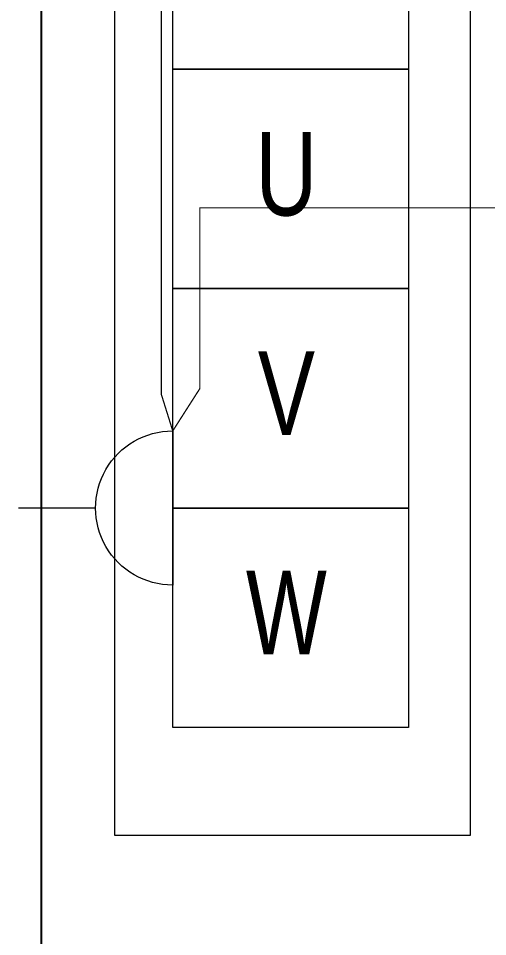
# Model space of a CAD drawing. Header units: metres. Extents: x 75097 to 220762, y -1557923 to -1361206.
# Drawn here: x 202458 to 203580, y -1458985 to -1456786 of the extents above; entities that cross this region are included whole.
import ezdxf

# ---------------------------------------------------------------- set-up
doc = ezdxf.new("R2010")
doc.units = ezdxf.units.M
doc.layers.get('0').update_dxf_attribs({"lineweight": 0})
doc.layers.add('A-100 - Copy$0$axes', color=8, linetype='Continuous')
doc.layers.add('A-100 - Copy$0$Medical Equipment and Furniture', color=8, linetype='Continuous', lineweight=0)
doc.layers.add('E-POWR', color=7, linetype='Continuous', lineweight=9, true_color=0x4e7e3e)
doc.styles.add('A-100 - Copy$0$X3G_ENTITY_2587EA', font='swisscl.ttf', dxfattribs={"height": 200})

# ---------------------------------------------------------------- blocks, each defined once
blk = doc.blocks.new('A-100 - Copy')
at = {"layer": 'A-100 - Copy$0$axes'}
blk.add_line((202513.3, -1477297.4, 0), (202513.3, -1451192.7, 0), dxfattribs=at)
at = {"layer": 'A-100 - Copy$0$Medical Equipment and Furniture', "elevation": 0}
blk.add_lwpolyline([(202688.3, -1455197.7), (203538.3, -1455197.7), (203538.3, -1458742.7), (202688.3, -1458742.7), (202688.3, -1455197.7)], dxfattribs=at)
for points in [[(202827, -1456382.7), (203390.8, -1456382.7), (203390.8, -1456908), (202827, -1456908)], [(202827, -1456908), (203390.8, -1456908), (203390.8, -1457433.3), (202827, -1457433.3)], [(202827, -1457433.3), (203390.8, -1457433.3), (203390.8, -1457958.6), (202827, -1457958.6)], [(202827, -1457958.6), (203390.8, -1457958.6), (203390.8, -1458483.8), (202827, -1458483.8)]]:
    blk.add_lwpolyline(points, close=True, dxfattribs=at)
at = {"layer": 'A-100 - Copy$0$Medical Equipment and Furniture', "char_height": 200, "attachment_point": 2, "style": 'A-100 - Copy$0$X3G_ENTITY_2587EA'}
for s, insert in [('U', (203098.8, -1457058.3, 0)), ('V', (203098.8, -1457583.6, 0)), ('W', (203098.8, -1458108.9, 0))]:
    blk.add_mtext(s, dxfattribs=dict(at, insert=insert))
blk = doc.blocks.new('NORMAL SOCKET')
at = {"layer": 'E-POWR'}
for p, q in [((0, 307.7), (0, 615.4)), ((-307.7, 0), (307.7, 0))]:
    blk.add_line(p, q, dxfattribs=at)
blk.add_ellipse((0, 0), major_axis=(32.8, 305.9), ratio=1, start_param=4.81904, end_param=7.960633, dxfattribs=at)

msp = doc.modelspace()

# ---------------------------------------------------------------- block references
msp.add_blockref('A-100 - Copy', (0, 0))

# ---------------------------------------------------------------- next in the draw order: linework, layer by layer
at = {"layer": 'E-POWR', "const_width": 3}
msp.add_lwpolyline([(209423.7, -1459803.8), (209308.8, -1459693.3), (209308.8, -1456747.8), (209423.7, -1456656.9), (209317.1, -1456584.7), (206319.9, -1456584.7), (206319.9, -1457232.4), (206218.5, -1457324.8), (206118.3, -1457324.8), (206041.4, -1457239.9), (202891.8, -1457239.9), (202891.8, -1457672.6), (202827, -1457774), (202799.9, -1457687.3), (202799.9, -1456508.1), (202827, -1456240.9), (202897.4, -1456187.8), (203743.2, -1456187.8), (203743.2, -1455565.7), (203806.3, -1455382.3)], dxfattribs=at)

# ---------------------------------------------------------------- next in the draw order: block references
at = {"layer": 'E-POWR', "color": 85, "xscale": -0.6, "yscale": 0.6, "zscale": 0.6, "rotation": 90}
msp.add_blockref('NORMAL SOCKET', (202827, -1457958.6, 0), dxfattribs=at)

doc.saveas('drawing.dxf')
